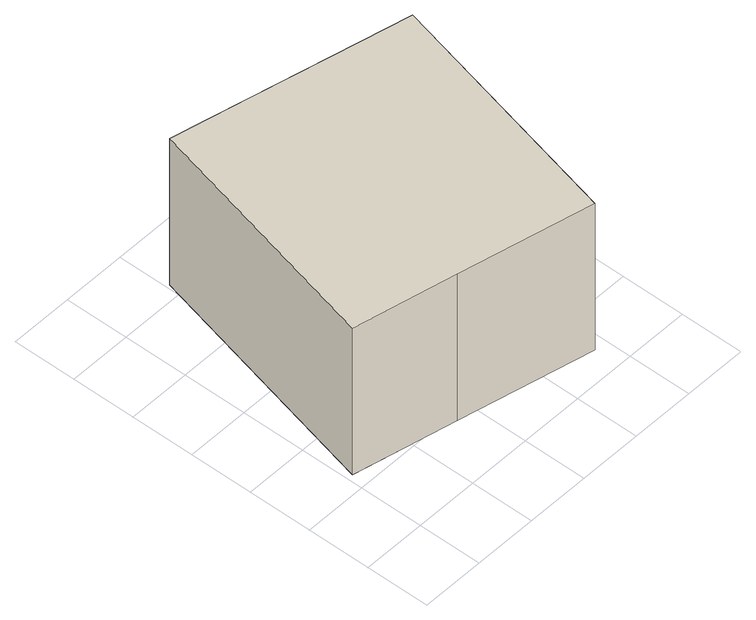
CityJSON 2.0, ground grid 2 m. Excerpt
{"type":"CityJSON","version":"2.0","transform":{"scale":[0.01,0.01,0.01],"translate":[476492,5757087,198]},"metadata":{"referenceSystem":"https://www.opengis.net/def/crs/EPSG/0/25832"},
"CityObjects":{
"building1":{"type":"Building","attributes":{"Gemeindeschluessel":"05766056","BezugspunktDach":"2000","function":"31001_2611","measuredHeight":5.35},"address":[{"country":"Germany","locality":"Oerlinghausen","thoroughfareNumber":"22","thoroughfareName":"Ravensberger Straße"}],"geometry":[{"type":"Solid","lod":"1","boundaries":[[[[0,1,2,3,4,5,6]],[[7,8,9,10,11,12,13]],[[7,13,6,5]],[[8,7,5,4]],[[9,8,4,3]],[[10,9,3,2]],[[11,10,2,1]],[[12,11,1,0]],[[13,12,0,6]]]]}]}
},
"vertices":[
[787,908,632],[448,987,632],[211,1041,632],[19,249,632],[340,177,632],[758,82,632],[948,871,632],[758,82,97],[340,177,97],[19,249,97],[211,1041,97],[448,987,97],[787,908,97],[948,871,97]
]}
